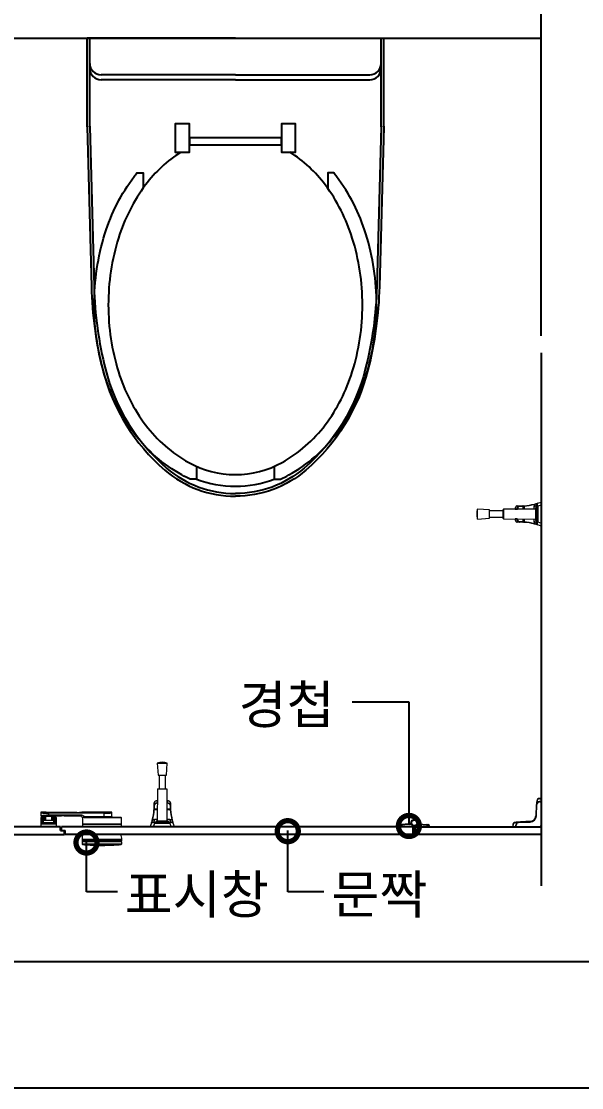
# Model space of a CAD drawing. Extents: x -255 to 8105, y -176 to 5714.
# Drawn here: x 3809 to 4254, y 2769 to 3614 of the extents above; entities that cross this region are included whole.
import ezdxf
from ezdxf.enums import TextEntityAlignment as Align

# ---------------------------------------------------------------- set-up
doc = ezdxf.new("R2010")
doc.units = 0
doc.header["$LTSCALE"] = 30
doc.layers.get('0').update_dxf_attribs({"linetype": 'CONTINUOUS'})
for name, color, linetype in [('0_toilet', 6, 'CONTINUOUS'), ('경첩', 4, 'CONTINUOUS'), ('문자', 3, 'CONTINUOUS'), ('부자재', 4, 'CONTINUOUS'), ('옷걸이', 4, 'CONTINUOUS'), ('잠금쇠(회전형)', 4, 'CONTINUOUS'), ('치수', 1, 'CONTINUOUS'), ('해치', 8, 'CONTINUOUS')]:
    doc.layers.add(name, color=color, linetype=linetype)
doc.styles.add('돋움', font='malgun.ttf')

# ---------------------------------------------------------------- blocks, each defined once
blk = doc.blocks.new('_DOTSMALL')
at = {"color": 0, "linetype": 'ByBlock', "const_width": 0.5}
blk.add_lwpolyline([(-0.0625, 0, 1), (0.0625, 0, 1)], format="xyb", close=True, dxfattribs=at)
blk = doc.blocks.new('A$C63EC304E')
at = {"layer": '치수', "color": 1, "xscale": 2.5, "yscale": 2.5, "zscale": 2.5, "rotation": 234.3098741996962}
blk.add_blockref('_DOTSMALL', (0.312, 0.312), dxfattribs=at)
blk = doc.blocks.new('A$C2BC9653E')
at = {"layer": '치수', "xscale": 0.3333333333333333, "yscale": 0.3333333333333333, "zscale": 0.3333333333333333}
blk.add_blockref('A$C63EC304E', (0, 0), dxfattribs=at)
blk = doc.blocks.new('A$C7FC71301')
at = {"layer": '치수', "rotation": 180}
blk.add_blockref('A$C2BC9653E', (0.208, 0.208), dxfattribs=at)
blk = doc.blocks.new('A$C4A20372B')
at = {"layer": '치수'}
blk.add_blockref('A$C7FC71301', (0, 0), dxfattribs=at)
blk = doc.blocks.new('A$C566469F5')
at = {"layer": '치수'}
blk.add_blockref('A$C4A20372B', (0, 0), dxfattribs=at)
blk = doc.blocks.new('A$C7E317CD4')
at = {"layer": '해치', "xscale": 2, "yscale": 2, "zscale": 2}
blk.add_blockref('A$C566469F5', (0, 0), dxfattribs=at)
blk = doc.blocks.new('A$C601D7F27')
at = {"layer": '치수'}
blk.add_blockref('A$C7E317CD4', (0, 0), dxfattribs=at)
blk = doc.blocks.new('UNI-01', base_point=(7634, 7239))
for p, q in [((11855.37, 10603.95), (11855.37, 11007.56)), ((10355.37, 10839.82), (11855.37, 10839.82)), ((11855.37, 10590.62), (11855.37, 10168.08))]:
    blk.add_line(p, q)
at = {"color": 8}
for p, q in [((10119.29, 10108.01), (12081.88, 10108.01)), ((7682.57, 10008.01), (13467.12, 10008.01))]:
    blk.add_line(p, q, dxfattribs=at)
at = {"layer": '0_toilet'}
for p, q in [((11474.34, 10214.82), (11245.37, 10214.82)), ((11474.34, 10211.82), (11474.34, 10214.82)), ((11474.34, 10211.82), (11478.09, 10211.82)), ((11753.97, 10214.82), (11475.09, 10214.82)), ((11475.09, 10211.82), (11475.09, 10214.82)), ((11477.34, 10208.82), (11477.34, 10211.82)), ((11478.09, 10208.82), (11478.09, 10211.82)), ((11753.97, 10208.82), (11753.97, 10214.82)), ((11755.47, 10214.82), (11855.37, 10214.82)), ((11755.47, 10208.82), (11755.47, 10214.82)), ((11245.37, 10208.82), (11477.34, 10208.82)), ((11753.97, 10208.82), (11478.09, 10208.82)), ((11855.37, 10208.82), (11755.47, 10208.82))]:
    blk.add_line(p, q, dxfattribs=at)
at = {"layer": '경첩', "color": 4, "linetype": 'Continuous', "lineweight": 15}
for p, q in [((11854.23, 10237.07), (11854.23, 10237.32)), ((11855.37, 10237.32), (11854.23, 10237.32)), ((11854.23, 10237.07), (11855.37, 10237.07)), ((11855.37, 10237.07), (11855.37, 10237.32)), ((11855.37, 10234.92), (11855.37, 10237.07)), ((11851.36, 10229.26), (11851.22, 10226.39)), ((11851.76, 10232.58), (11851.34, 10223.6)), ((11851.36, 10229.26), (11851.6, 10229.02)), ((11851.41, 10230.27), (11851.37, 10229.6)), ((11851.37, 10229.6), (11851.61, 10229.36)), ((11851.41, 10230.27), (11851.64, 10230.03)), ((11851.43, 10230.72), (11851.42, 10230.66)), ((11851.42, 10230.66), (11851.42, 10230.62)), ((11851.42, 10230.62), (11851.42, 10230.61)), ((11851.42, 10230.61), (11851.66, 10230.37)), ((11851.44, 10230.91), (11851.43, 10230.81)), ((11851.43, 10230.81), (11851.43, 10230.72)), ((11851.45, 10231.15), (11851.44, 10231.03)), ((11851.44, 10231.03), (11851.44, 10230.91)), ((11851.58, 10233.99), (11851.45, 10231.28)), ((11851.45, 10231.28), (11851.69, 10231.05)), ((11851.45, 10231.28), (11851.45, 10231.15)), ((11851.59, 10234.13), (11851.58, 10233.99)), ((11851.58, 10233.99), (11851.82, 10233.75)), ((11851.6, 10234.39), (11851.59, 10234.27)), ((11851.59, 10234.27), (11851.59, 10234.13)), ((11851.59, 10223.59), (11852.01, 10232.57)), ((11851.6, 10234.5), (11851.62, 10234.52)), ((11851.6, 10234.5), (11851.6, 10234.39)), ((11851.62, 10234.52), (11851.64, 10234.53)), ((11851.64, 10234.53), (11851.66, 10234.55)), ((11851.66, 10234.55), (11851.67, 10234.56)), ((11851.67, 10234.56), (11851.68, 10234.57)), ((11851.68, 10234.57), (11851.68, 10234.58)), ((11851.68, 10234.58), (11851.69, 10234.58)), ((11851.69, 10234.58), (11851.85, 10234.42)), ((11851.69, 10234.58), (11851.69, 10234.58)), ((11851.88, 10235.08), (11851.76, 10232.58)), ((11851.76, 10232.58), (11851.77, 10232.58)), ((11851.77, 10232.58), (11851.78, 10232.58)), ((11851.78, 10232.58), (11851.81, 10232.58)), ((11851.81, 10232.58), (11851.84, 10232.57)), ((11851.84, 10232.57), (11851.87, 10232.57)), ((11851.87, 10232.57), (11851.92, 10232.57)), ((11851.89, 10235.08), (11851.88, 10235.08)), ((11851.9, 10235.08), (11851.89, 10235.08)), ((11851.92, 10235.08), (11851.9, 10235.08)), ((11851.95, 10235.07), (11851.92, 10235.08)), ((11851.92, 10232.57), (11851.96, 10232.57)), ((11851.99, 10235.07), (11851.95, 10235.07)), ((11851.96, 10232.57), (11852.01, 10232.57)), ((11852.04, 10235.07), (11851.99, 10235.07)), ((11852.08, 10235.07), (11852.04, 10235.07)), ((11852.06, 10233.62), (11852.13, 10235.07)), ((11852.13, 10235.07), (11852.08, 10235.07)), ((11854.11, 10234.82), (11854.11, 10234.57)), ((11855.37, 10234.82), (11854.11, 10234.82)), ((11854.11, 10234.57), (11855.37, 10234.57)), ((11854.12, 10234.82), (11854.12, 10234.92)), ((11854.12, 10234.92), (11855.37, 10234.92)), ((11855.37, 10234.57), (11855.37, 10234.82)), ((11855.37, 10234.57), (11855.37, 10216.32)), ((11848.11, 10219.43), (11848.3, 10219.24)), ((11848.35, 10219.53), (11848.54, 10219.35)), ((11848.81, 10219.78), (11849, 10219.6)), ((11849.03, 10219.92), (11849.21, 10219.74)), ((11850.12, 10220.95), (11850.3, 10220.77)), ((11850.27, 10221.16), (11850.45, 10220.98)), ((11850.53, 10221.6), (11850.72, 10221.41)), ((11850.65, 10221.83), (11850.84, 10221.64)), ((11850.82, 10222.23), (11851.01, 10222.04)), ((11850.97, 10222.76), (11851.18, 10222.55)), ((11850.97, 10222.76), (11850.97, 10222.76)), ((11850.97, 10222.76), (11850.97, 10222.76)), ((11851.17, 10222.55), (11850.97, 10222.75)), ((11851.05, 10223.19), (11851.04, 10223.13)), ((11851.04, 10223.13), (11851.26, 10222.91)), ((11851.07, 10223.35), (11851.05, 10223.19)), ((11851.07, 10223.35), (11851.3, 10223.13)), ((11851.12, 10224.26), (11851.09, 10223.62)), ((11851.13, 10224.36), (11851.12, 10224.26)), ((11851.12, 10224.26), (11851.36, 10224.02)), ((11851.14, 10224.7), (11851.13, 10224.36)), ((11851.13, 10224.36), (11851.37, 10224.12)), ((11851.15, 10224.8), (11851.14, 10224.7)), ((11851.14, 10224.7), (11851.38, 10224.46)), ((11851.19, 10225.72), (11851.15, 10224.8)), ((11851.15, 10224.8), (11851.39, 10224.56)), ((11851.2, 10225.88), (11851.19, 10225.8)), ((11851.19, 10225.8), (11851.19, 10225.72)), ((11851.19, 10225.72), (11851.43, 10225.48)), ((11851.22, 10226.38), (11851.2, 10225.96)), ((11851.2, 10225.96), (11851.44, 10225.72)), ((11851.2, 10225.96), (11851.2, 10225.88)), ((11851.22, 10226.39), (11851.46, 10226.15)), ((11851.22, 10226.39), (11851.22, 10226.39)), ((11851.22, 10226.39), (11851.22, 10226.38)), ((11851.22, 10226.38), (11851.46, 10226.14)), ((11851.34, 10223.6), (11851.35, 10223.6)), ((11851.35, 10223.6), (11851.36, 10223.6)), ((11851.36, 10223.6), (11851.38, 10223.6)), ((11851.38, 10223.6), (11851.41, 10223.6)), ((11851.41, 10223.6), (11851.45, 10223.6)), ((11851.45, 10223.6), (11851.5, 10223.6)), ((11851.5, 10223.6), (11851.54, 10223.59)), ((11851.54, 10223.59), (11851.59, 10223.59)), ((11833.12, 10215.96), (11832.87, 10215.96)), ((11832.87, 10215.96), (11832.87, 10214.82)), ((11832.87, 10214.82), (11833.12, 10214.82)), ((11833.12, 10214.82), (11833.12, 10215.96)), ((11833.12, 10214.82), (11835.27, 10214.82)), ((11837.61, 10218.42), (11835.11, 10218.3)), ((11835.11, 10218.29), (11835.11, 10218.3)), ((11835.11, 10218.3), (11835.11, 10218.3)), ((11835.11, 10218.26), (11835.11, 10218.29)), ((11835.11, 10218.23), (11835.11, 10218.26)), ((11835.11, 10218.19), (11835.11, 10218.23)), ((11835.12, 10218.15), (11835.11, 10218.19)), ((11835.12, 10218.1), (11835.12, 10218.15)), ((11835.12, 10218.05), (11836.57, 10218.12)), ((11835.12, 10218.05), (11835.12, 10218.1)), ((11835.27, 10214.82), (11835.27, 10216.07)), ((11835.27, 10216.07), (11835.37, 10216.07)), ((11835.37, 10216.07), (11835.62, 10216.07)), ((11835.37, 10216.07), (11835.37, 10214.82)), ((11835.37, 10214.82), (11835.62, 10214.82)), ((11835.6, 10218.5), (11835.69, 10218.58)), ((11835.6, 10218.5), (11835.76, 10218.34)), ((11835.62, 10214.82), (11835.62, 10216.07)), ((11853.87, 10214.82), (11835.62, 10214.82)), ((11838.9, 10218.73), (11835.69, 10218.58)), ((11846.58, 10218.85), (11837.61, 10218.42)), ((11837.61, 10218.42), (11837.61, 10218.42)), ((11837.61, 10218.42), (11837.61, 10218.4)), ((11837.61, 10218.4), (11837.61, 10218.38)), ((11837.61, 10218.38), (11837.61, 10218.35)), ((11837.61, 10218.35), (11837.61, 10218.31)), ((11837.61, 10218.31), (11837.62, 10218.27)), ((11837.62, 10218.17), (11846.59, 10218.6)), ((11837.62, 10218.27), (11837.62, 10218.22)), ((11837.62, 10218.22), (11837.62, 10218.17)), ((11839.03, 10218.74), (11838.9, 10218.73)), ((11838.9, 10218.73), (11839.14, 10218.49)), ((11839.16, 10218.75), (11839.03, 10218.74)), ((11839.28, 10218.75), (11839.16, 10218.75)), ((11839.38, 10218.76), (11839.28, 10218.75)), ((11839.46, 10218.76), (11839.38, 10218.76)), ((11839.53, 10218.76), (11839.46, 10218.76)), ((11839.56, 10218.76), (11839.53, 10218.76)), ((11839.58, 10218.77), (11839.56, 10218.76)), ((11839.58, 10218.77), (11839.82, 10218.53)), ((11839.91, 10218.78), (11840.15, 10218.54)), ((11839.92, 10218.78), (11839.91, 10218.78)), ((11839.96, 10218.78), (11839.92, 10218.78)), ((11840.01, 10218.79), (11839.96, 10218.78)), ((11840.07, 10218.79), (11840.01, 10218.79)), ((11840.16, 10218.79), (11840.07, 10218.79)), ((11840.25, 10218.8), (11840.16, 10218.79)), ((11840.36, 10218.8), (11840.25, 10218.8)), ((11840.47, 10218.81), (11840.36, 10218.8)), ((11840.59, 10218.81), (11840.47, 10218.81)), ((11843.29, 10218.94), (11840.59, 10218.81)), ((11840.59, 10218.81), (11840.83, 10218.57)), ((11843.42, 10218.95), (11843.29, 10218.94)), ((11843.29, 10218.94), (11843.53, 10218.7)), ((11843.55, 10218.95), (11843.42, 10218.95)), ((11843.67, 10218.96), (11843.55, 10218.95)), ((11843.77, 10218.96), (11843.67, 10218.96)), ((11843.85, 10218.97), (11843.77, 10218.96)), ((11843.91, 10218.97), (11843.85, 10218.97)), ((11843.95, 10218.97), (11843.91, 10218.97)), ((11843.97, 10218.97), (11843.95, 10218.97)), ((11843.97, 10218.97), (11844.21, 10218.73)), ((11844.3, 10218.99), (11844.54, 10218.75)), ((11844.32, 10218.99), (11844.3, 10218.99)), ((11844.36, 10218.99), (11844.32, 10218.99)), ((11844.42, 10218.99), (11844.36, 10218.99)), ((11844.5, 10219), (11844.42, 10218.99)), ((11844.6, 10219), (11844.5, 10219)), ((11844.72, 10219.01), (11844.6, 10219)), ((11844.85, 10219.01), (11844.72, 10219.01)), ((11844.98, 10219.02), (11844.85, 10219.01)), ((11846.33, 10219.08), (11844.98, 10219.02)), ((11844.98, 10219.02), (11845.22, 10218.78)), ((11846.57, 10219.09), (11846.33, 10219.08)), ((11846.33, 10219.08), (11846.57, 10218.84)), ((11846.58, 10218.85), (11846.58, 10218.84)), ((11846.58, 10218.84), (11846.58, 10218.83)), ((11846.58, 10218.83), (11846.58, 10218.8)), ((11846.58, 10218.8), (11846.59, 10218.77)), ((11846.59, 10218.77), (11846.59, 10218.73)), ((11846.59, 10218.73), (11846.59, 10218.69)), ((11846.59, 10218.69), (11846.59, 10218.64)), ((11846.59, 10218.64), (11846.59, 10218.6)), ((11847.58, 10219.25), (11847.78, 10219.05))]:
    blk.add_line(p, q, dxfattribs=at)
for centre, radius, start, end in [((11854.23, 10234.97), 2.35, 90, 177.30166), ((11854.23, 10234.97), 2.1, 90, 177.30166), ((11854.11, 10232.47), 2.35, 90, 177.30166), ((11854.11, 10232.47), 2.1, 90, 177.30166), ((11846.35, 10223.84), 5, 272.69834, 357.30166), ((11846.35, 10223.84), 5.25, 272.69834, 357.30166), ((11846.35, 10223.84), 4.75, 284.99982, 291.75061), ((11846.35, 10223.84), 4.75, 294.99481, 301.29977), ((11846.35, 10223.84), 4.75, 301.29911, 304.38581), ((11846.35, 10223.84), 4.75, 304.38489, 322.56084), ((11846.35, 10223.84), 4.75, 322.56123, 325.61449), ((11846.35, 10223.84), 4.75, 325.61511, 331.82645), ((11846.35, 10223.84), 4.75, 335.00519, 340.23398), ((11846.35, 10223.84), 4.75, 340.23398, 346.75686), ((11846.35, 10223.84), 4.75, 346.83767, 351.3944), ((11846.35, 10223.84), 4.75, 354.09118, 357.30166), ((11835.22, 10215.96), 2.35, 92.69834, 180), ((11835.22, 10215.96), 2.1, 92.69834, 180), ((11837.72, 10216.07), 2.35, 92.69834, 180), ((11837.72, 10216.07), 2.1, 92.69834, 180), ((11846.35, 10223.84), 4.75, 272.69834, 285), ((11853.87, 10216.32), 1.5, 270, 0)]:
    blk.add_arc(centre, radius, start, end, dxfattribs=at)
at = {"layer": '부자재'}
for p, q in [((11612.94, 10839.82), (11495.36, 10839.82)), ((11495.36, 10769.76), (11495.36, 10839.82)), ((11497.46, 10769.76), (11497.46, 10839.82)), ((11612.94, 10839.82), (11730.52, 10839.82)), ((11728.42, 10769.76), (11728.42, 10839.82)), ((11730.52, 10769.76), (11730.52, 10839.82)), ((11612.94, 10810.84), (11506.46, 10810.84)), ((11612.94, 10806.89), (11506.46, 10806.89)), ((11612.94, 10810.84), (11719.42, 10810.84)), ((11612.94, 10806.89), (11719.42, 10806.89)), ((11743.28, 10215.74), (11743.28, 10214.82)), ((11753.93, 10214.82), (11743.28, 10214.82)), ((11751.02, 10216.9), (11743.82, 10216.4)), ((11744.53, 10215.91), (11744.53, 10214.82)), ((11754.74, 10215.37), (11754.74, 10214.57)), ((11754.99, 10214.57), (11754.74, 10214.57)), ((11754.99, 10215.37), (11754.99, 10214.57)), ((11755.46, 10214.86), (11755.46, 10214.82)), ((11755.46, 10214.82), (11766.45, 10214.82)), ((11757.73, 10216.98), (11765.89, 10216.4)), ((11765.2, 10215.91), (11765.2, 10214.82)), ((11766.45, 10215.74), (11766.45, 10214.82))]:
    blk.add_line(p, q, dxfattribs=at)
for points in [[(11495.36, 10770.1, 0.012538), (11495.36, 10769.71), (11498.75, 10642.96, 0.055395), (11507.88, 10576.91, 0.154276), (11556.99, 10497.57, 0.179504), (11612.94, 10476.82, 0.179504)], [(11497.46, 10770.05, 0.012538), (11497.46, 10769.77), (11500.85, 10643.01, 0.055395), (11509.92, 10577.43, 0.154276), (11558.36, 10499.17, 0.179504), (11612.94, 10478.92, 0.179504)], [(11730.52, 10770.1, -0.012538), (11730.52, 10769.71), (11727.14, 10642.96, -0.055395), (11718.01, 10576.91, -0.154276), (11668.9, 10497.57, -0.179504), (11612.94, 10476.82, -0.179504)], [(11728.43, 10770.05, -0.012538), (11728.42, 10769.77), (11725.04, 10643.01, -0.055395), (11715.97, 10577.43, -0.154276), (11667.53, 10499.17, -0.179504), (11612.94, 10478.92, -0.179504)], [(11569.75, 10749.7, 0.089162), (11541.7, 10723.57, 0.085733), (11520.23, 10681.51, 0.075373), (11512.19, 10628.48, 0.075373), (11520.23, 10575.46, 0.085733), (11541.7, 10533.4, 0.106084), (11575.98, 10503.55, 0.126931), (11612.94, 10494.01, 0.126931), (11649.91, 10503.55, 0.106084), (11684.19, 10533.4, 0.085733), (11705.66, 10575.46, 0.075373), (11713.7, 10628.48, 0.075373), (11705.66, 10681.51, 0.085733), (11684.19, 10723.57, 0.089162), (11656.14, 10749.7)], [(11582.09, 10500.52), (11582.09, 10490.41), (11577.19, 10490.41, -0.021185), (11570.55, 10493.73, -0.106084), (11532.72, 10526.67, -0.085733), (11509.51, 10572.13, -0.075373), (11500.97, 10628.48, -0.075373), (11509.51, 10684.83, -0.085733), (11532.72, 10730.3, -0.007337), (11534.87, 10733.08), (11539.76, 10733.08), (11539.76, 10720.92)], [(11643.8, 10500.52), (11643.8, 10490.41), (11648.69, 10490.41, 0.021185), (11655.34, 10493.73, 0.106084), (11693.17, 10526.67, 0.085733), (11716.38, 10572.13, 0.075373), (11724.92, 10628.48, 0.075373), (11716.38, 10684.83, 0.085733), (11693.17, 10730.3, 0.007337), (11691.02, 10733.08), (11686.13, 10733.08), (11686.13, 10720.92)], [(11582.09, 10490.41, 0.090214), (11612.94, 10484.8, 0.090214), (11643.8, 10490.41, 0.106084)]]:
    blk.add_lwpolyline(points, format="xyb", dxfattribs=at)
blk.add_lwpolyline([(11576.48, 10760.92), (11576.48, 10772.14), (11565.26, 10772.14), (11565.26, 10749.7), (11576.48, 10749.7), (11576.48, 10760.92), (11576.48, 10755.31), (11649.41, 10755.31), (11649.41, 10760.92), (11649.41, 10749.7), (11660.63, 10749.7), (11660.63, 10772.14), (11649.41, 10772.14), (11649.41, 10760.92), (11576.48, 10760.92), (11576.48, 10772.14)], dxfattribs=at)
at = {"layer": '부자재', "color": 1}
blk.add_circle((11754.86, 10218.02), 2.34, dxfattribs=at)
at = {"layer": '부자재'}
for centre, radius, start, end in [((11506.46, 10819.84), 9, 180, 270), ((11719.42, 10819.84), 9, 270, 0), ((11506.46, 10815.89), 9, 180, 270), ((11719.42, 10815.89), 9, 270, 0), ((11754.86, 10218.02), 2.62, 270, 180), ((11743.98, 10215.72), 0.7, 101.7765, 181.67124), ((11745.38, 10215.67), 0.884, 113.40773, 164.5497), ((11750.96, 10218.19), 1.29, 272.92313, 352.47243), ((11755.22, 10213.79), 1.65, 102.52675, 141.54753), ((11754.51, 10213.79), 1.65, 43.10029, 77.47325), ((11754.96, 10217.68), 2.86, 280.08401, 345.97919), ((11758.77, 10218.19), 1.29, 187.52757, 267.07687), ((11764.35, 10215.67), 0.884, 15.4503, 67.30044), ((11765.75, 10215.72), 0.7, 358.32876, 78.2235)]:
    blk.add_arc(centre, radius, start, end, dxfattribs=at)
at = {"layer": '옷걸이', "lineweight": 15}
for p, q in [((11814.52, 10465.96), (11805.02, 10466.71)), ((11805.02, 10458.71), (11805.02, 10466.71)), ((11814.52, 10459.46), (11814.52, 10465.96)), ((11825.37, 10465.21), (11814.52, 10465.21)), ((11825.37, 10462.71), (11825.37, 10466.21)), ((11850.87, 10466.68), (11825.62, 10466.46)), ((11825.62, 10466.46), (11825.62, 10458.96)), ((11834.78, 10467.23), (11834.74, 10466.9)), ((11834.74, 10466.9), (11834.74, 10466.64)), ((11834.74, 10466.64), (11834.74, 10466.54)), ((11834.74, 10466.64), (11834.83, 10466.64)), ((11834.85, 10467.55), (11834.78, 10467.23)), ((11834.87, 10467.23), (11834.83, 10466.73)), ((11834.83, 10466.73), (11834.83, 10466.64)), ((11834.83, 10466.64), (11834.83, 10466.54)), ((11834.95, 10467.86), (11834.85, 10467.55)), ((11834.96, 10467.63), (11834.87, 10467.23)), ((11835.07, 10468.14), (11834.95, 10467.86)), ((11835.08, 10468), (11834.96, 10467.63)), ((11835.22, 10468.39), (11835.07, 10468.14)), ((11835.25, 10468.33), (11835.08, 10468)), ((11835.38, 10468.62), (11835.22, 10468.39)), ((11835.45, 10468.62), (11835.25, 10468.33)), ((11835.57, 10468.8), (11835.38, 10468.62)), ((11835.68, 10468.85), (11835.45, 10468.62)), ((11835.77, 10468.95), (11835.57, 10468.8)), ((11835.92, 10469.01), (11835.68, 10468.85)), ((11835.99, 10469.06), (11835.77, 10468.95)), ((11836.19, 10469.11), (11835.92, 10469.01)), ((11836.21, 10469.12), (11835.99, 10469.06)), ((11836.46, 10469.14), (11836.19, 10469.11)), ((11836.44, 10469.14), (11836.21, 10469.12)), ((11836.36, 10466.63), (11836.38, 10467.05)), ((11836.36, 10466.63), (11836.71, 10466.63)), ((11836.36, 10466.56), (11836.36, 10466.63)), ((11836.38, 10467.05), (11836.45, 10467.46)), ((11836.45, 10469.14), (11836.44, 10469.14)), ((11836.45, 10467.46), (11836.56, 10467.84)), ((11836.56, 10467.84), (11836.71, 10468.19)), ((11836.71, 10468.19), (11836.89, 10468.5)), ((11836.73, 10467.01), (11836.71, 10466.63)), ((11836.71, 10466.63), (11836.71, 10466.56)), ((11836.79, 10467.38), (11836.73, 10467.01)), ((11836.89, 10467.72), (11836.79, 10467.38)), ((11836.89, 10468.5), (11837.11, 10468.75)), ((11837.03, 10468.04), (11836.89, 10467.72)), ((11837.19, 10468.31), (11837.03, 10468.04)), ((11837.11, 10468.75), (11837.35, 10468.94)), ((11837.39, 10468.54), (11837.19, 10468.31)), ((11837.35, 10468.94), (11837.61, 10469.07)), ((11837.61, 10468.71), (11837.39, 10468.54)), ((11837.61, 10469.07), (11837.96, 10469.13)), ((11837.84, 10468.83), (11837.61, 10468.71)), ((11838.15, 10468.88), (11837.84, 10468.83)), ((11841.07, 10466.6), (11841.07, 10468.98)), ((11841.82, 10469.3), (11841.82, 10469.29)), ((11841.82, 10469.29), (11841.82, 10469.28)), ((11841.82, 10469.28), (11841.82, 10469.26)), ((11841.82, 10469.26), (11841.82, 10469.23)), ((11841.82, 10469.23), (11841.82, 10469.19)), ((11841.82, 10469.19), (11841.83, 10469.15)), ((11841.83, 10469.15), (11841.83, 10469.1)), ((11841.83, 10469.1), (11841.84, 10469.05)), ((11841.84, 10469.05), (11841.84, 10466.6)), ((11849.59, 10466.96), (11849.58, 10466.67)), ((11849.66, 10468.54), (11849.59, 10466.96)), ((11849.94, 10468.97), (11850.5, 10469.03)), ((11849.96, 10470.41), (11849.96, 10468.97)), ((11849.98, 10470.41), (11849.98, 10468.97)), ((11850.87, 10467.49), (11850.87, 10457.94)), ((11851.91, 10468.46), (11851.95, 10468.74)), ((11851.95, 10468.74), (11851.99, 10468.92)), ((11851.99, 10468.92), (11852.02, 10468.93)), ((11852.04, 10470.49), (11852, 10470.38)), ((11852.01, 10470.43), (11852, 10470.38)), ((11852.08, 10470.41), (11852, 10470.38)), ((11852.04, 10470.54), (11852.01, 10470.45)), ((11852.01, 10470.45), (11852.01, 10470.43)), ((11852.02, 10468.93), (11852.05, 10468.76)), ((11852.05, 10468.76), (11852.07, 10468.43)), ((11852.07, 10468.43), (11852.08, 10467.96)), ((11852.11, 10470.42), (11852.08, 10470.41)), ((11852.11, 10470.42), (11852.11, 10470.42)), ((11852.11, 10470.42), (11852.11, 10455.01)), ((11852.13, 10456.43), (11852.13, 10469)), ((11852.82, 10469), (11852.13, 10469)), ((11852.79, 10471.37), (11852.8, 10471.37)), ((11852.8, 10471.37), (11855.37, 10472.21)), ((11852.8, 10471.37), (11852.8, 10471.37)), ((11855.37, 10469.84), (11852.82, 10469)), ((11852.82, 10469), (11852.82, 10456.43)), ((11855.37, 10472.21), (11855.37, 10469.84)), ((11855.37, 10469.84), (11855.37, 10455.59)), ((11805.02, 10458.71), (11814.52, 10459.46)), ((11814.52, 10460.21), (11825.37, 10460.21)), ((11825.37, 10459.21), (11825.37, 10462.71)), ((11825.62, 10458.96), (11850.87, 10458.74)), ((11834.74, 10458.89), (11834.74, 10458.78)), ((11834.74, 10458.78), (11834.83, 10458.78)), ((11834.74, 10458.78), (11834.74, 10458.73)), ((11834.74, 10458.73), (11834.76, 10458.4)), ((11834.76, 10458.4), (11834.81, 10458.07)), ((11834.81, 10458.07), (11834.88, 10457.76)), ((11834.83, 10458.88), (11834.83, 10458.78)), ((11834.83, 10458.78), (11834.85, 10458.37)), ((11834.85, 10458.37), (11834.92, 10457.96)), ((11834.88, 10457.76), (11834.99, 10457.46)), ((11834.92, 10457.96), (11835.03, 10457.57)), ((11834.99, 10457.46), (11835.12, 10457.18)), ((11835.03, 10457.57), (11835.18, 10457.22)), ((11835.12, 10457.18), (11835.28, 10456.94)), ((11835.18, 10457.22), (11835.37, 10456.92)), ((11835.28, 10456.94), (11835.46, 10456.72)), ((11835.37, 10456.92), (11835.58, 10456.66)), ((11835.46, 10456.72), (11835.67, 10456.55)), ((11835.58, 10456.66), (11835.82, 10456.47)), ((11835.67, 10456.55), (11835.88, 10456.42)), ((11835.82, 10456.47), (11836.08, 10456.35)), ((11835.88, 10456.42), (11836.11, 10456.33)), ((11836.08, 10456.35), (11836.4, 10456.29)), ((11836.11, 10456.33), (11836.35, 10456.29)), ((11836.35, 10456.29), (11836.38, 10456.29)), ((11836.36, 10458.8), (11836.36, 10458.87)), ((11836.36, 10458.8), (11836.71, 10458.8)), ((11836.39, 10458.26), (11836.36, 10458.8)), ((11836.47, 10457.86), (11836.39, 10458.26)), ((11836.4, 10456.29), (11836.46, 10456.28)), ((11836.6, 10457.48), (11836.47, 10457.86)), ((11836.76, 10457.14), (11836.6, 10457.48)), ((11836.71, 10458.87), (11836.71, 10458.8)), ((11836.71, 10458.8), (11836.74, 10458.31)), ((11836.74, 10458.31), (11836.82, 10457.95)), ((11836.95, 10456.85), (11836.76, 10457.14)), ((11836.82, 10457.95), (11836.93, 10457.61)), ((11836.93, 10457.61), (11837.07, 10457.31)), ((11837.18, 10456.61), (11836.95, 10456.85)), ((11837.07, 10457.31), (11837.25, 10457.05)), ((11837.42, 10456.44), (11837.18, 10456.61)), ((11837.25, 10457.05), (11837.45, 10456.83)), ((11837.69, 10456.33), (11837.42, 10456.44)), ((11837.45, 10456.83), (11837.67, 10456.68)), ((11837.67, 10456.68), (11837.91, 10456.58)), ((11837.96, 10456.3), (11837.69, 10456.33)), ((11837.91, 10456.58), (11838.15, 10456.55)), ((11841.07, 10456.45), (11841.07, 10458.83)), ((11841.82, 10456.24), (11841.83, 10456.28)), ((11841.82, 10456.2), (11841.82, 10456.24)), ((11841.82, 10456.17), (11841.82, 10456.2)), ((11841.82, 10456.15), (11841.82, 10456.17)), ((11841.82, 10456.13), (11841.82, 10456.15)), ((11841.82, 10456.13), (11841.82, 10456.13)), ((11841.83, 10456.33), (11841.84, 10456.38)), ((11841.83, 10456.28), (11841.83, 10456.33)), ((11841.84, 10458.82), (11841.84, 10456.38)), ((11849.58, 10458.76), (11849.6, 10458.15)), ((11849.6, 10458.15), (11849.66, 10456.89)), ((11850.52, 10456.39), (11849.94, 10456.46)), ((11849.96, 10456.46), (11849.96, 10455.02)), ((11849.98, 10456.45), (11849.98, 10455.02)), ((11851.92, 10456.86), (11851.91, 10456.98)), ((11851.97, 10456.58), (11851.92, 10456.86)), ((11852, 10456.48), (11851.97, 10456.58)), ((11852.03, 10456.56), (11852, 10456.48)), ((11852.06, 10456.81), (11852.03, 10456.56)), ((11852.08, 10457.22), (11852.06, 10456.81)), ((11852.82, 10456.43), (11852.13, 10456.43)), ((11852.82, 10456.43), (11855.37, 10455.59)), ((11849.97, 10455.02), (11849.97, 10455.02)), ((11849.97, 10455.02), (11849.98, 10455.02)), ((11850.17, 10454.78), (11850.16, 10454.78)), ((11850.16, 10454.78), (11850.16, 10454.78)), ((11852, 10455.04), (11852.04, 10454.93)), ((11852, 10455.04), (11852.08, 10455.02)), ((11852.01, 10455), (11852, 10455.04)), ((11852.01, 10454.98), (11852.01, 10455)), ((11852.01, 10454.98), (11852.03, 10454.92)), ((11852.03, 10454.92), (11852.04, 10454.88)), ((11852.08, 10455.02), (11852.11, 10455.01)), ((11852.11, 10455.01), (11852.11, 10455.01)), ((11852.8, 10454.06), (11852.79, 10454.06)), ((11855.37, 10453.21), (11852.8, 10454.06)), ((11852.8, 10454.06), (11852.8, 10454.06)), ((11855.37, 10455.59), (11855.37, 10453.21)), ((11550.98, 10265.17), (11551.73, 10255.67)), ((11550.98, 10265.17), (11558.98, 10265.17)), ((11558.23, 10255.67), (11558.98, 10265.17)), ((11551.73, 10255.67), (11558.23, 10255.67)), ((11552.48, 10255.67), (11552.48, 10244.82)), ((11557.48, 10244.82), (11557.48, 10255.67)), ((11551.48, 10244.82), (11554.98, 10244.82)), ((11554.98, 10244.82), (11558.48, 10244.82)), ((11551.23, 10244.57), (11551.01, 10219.32)), ((11558.73, 10244.57), (11551.23, 10244.57)), ((11558.95, 10219.32), (11558.73, 10244.57)), ((11548.4, 10228.37), (11548.4, 10228.37)), ((11548.4, 10228.37), (11548.41, 10228.37)), ((11548.41, 10228.37), (11548.44, 10228.37)), ((11548.44, 10228.37), (11548.47, 10228.36)), ((11548.47, 10228.36), (11548.51, 10228.36)), ((11548.51, 10228.36), (11548.55, 10228.36)), ((11548.61, 10234.1), (11548.55, 10233.78)), ((11548.55, 10233.78), (11548.55, 10233.73)), ((11548.55, 10228.36), (11548.6, 10228.35)), ((11548.6, 10234.07), (11548.56, 10233.84)), ((11548.56, 10233.84), (11548.56, 10233.8)), ((11548.56, 10232.23), (11548.6, 10232.5)), ((11548.68, 10234.3), (11548.6, 10234.07)), ((11548.6, 10232.5), (11548.71, 10232.76)), ((11548.6, 10228.35), (11548.64, 10228.35)), ((11548.74, 10234.36), (11548.61, 10234.1)), ((11551.09, 10228.35), (11548.64, 10228.35)), ((11548.82, 10234.52), (11548.68, 10234.3)), ((11548.71, 10232.76), (11548.88, 10233.01)), ((11548.71, 10229.12), (11551.1, 10229.12)), ((11548.93, 10234.6), (11548.74, 10234.36)), ((11548.85, 10232.28), (11548.81, 10232.04)), ((11548.99, 10234.72), (11548.82, 10234.52)), ((11548.94, 10232.52), (11548.85, 10232.28)), ((11548.88, 10233.01), (11549.12, 10233.23)), ((11549.18, 10234.82), (11548.93, 10234.6)), ((11549.1, 10232.74), (11548.94, 10232.52)), ((11549.21, 10234.9), (11548.99, 10234.72)), ((11549.31, 10232.94), (11549.1, 10232.74)), ((11549.12, 10233.23), (11549.41, 10233.43)), ((11549.49, 10235.01), (11549.18, 10234.82)), ((11549.45, 10235.06), (11549.21, 10234.9)), ((11549.57, 10233.11), (11549.31, 10232.94)), ((11549.41, 10233.43), (11549.75, 10233.59)), ((11549.73, 10235.2), (11549.45, 10235.06)), ((11549.84, 10235.16), (11549.49, 10235.01)), ((11549.88, 10233.26), (11549.57, 10233.11)), ((11550.02, 10235.3), (11549.73, 10235.2)), ((11549.75, 10233.59), (11550.12, 10233.71)), ((11550.22, 10235.27), (11549.84, 10235.16)), ((11550.22, 10233.37), (11549.88, 10233.26)), ((11550.34, 10235.38), (11550.02, 10235.3)), ((11550.12, 10233.71), (11550.53, 10233.79)), ((11550.63, 10235.34), (11550.22, 10235.27)), ((11550.58, 10233.44), (11550.22, 10233.37)), ((11550.67, 10235.43), (11550.34, 10235.38)), ((11550.53, 10233.79), (11551.06, 10233.83)), ((11551.06, 10233.48), (11550.58, 10233.44)), ((11551.05, 10235.36), (11550.63, 10235.34)), ((11551, 10235.45), (11550.67, 10235.43)), ((11551.05, 10235.45), (11551, 10235.45)), ((11551.15, 10235.45), (11551.05, 10235.45)), ((11551.05, 10235.45), (11551.05, 10235.36)), ((11551.15, 10235.36), (11551.05, 10235.36)), ((11551.06, 10233.83), (11551.06, 10233.48)), ((11551.06, 10233.83), (11551.14, 10233.83)), ((11551.14, 10233.48), (11551.06, 10233.48)), ((11558.91, 10235.45), (11558.81, 10235.45)), ((11558.91, 10235.36), (11558.81, 10235.36)), ((11558.82, 10233.83), (11558.9, 10233.83)), ((11558.9, 10233.48), (11558.83, 10233.48)), ((11558.87, 10229.12), (11561.25, 10229.12)), ((11561.32, 10228.35), (11558.87, 10228.35)), ((11558.9, 10233.83), (11558.9, 10233.48)), ((11558.9, 10233.83), (11559.32, 10233.81)), ((11559.28, 10233.46), (11558.9, 10233.48)), ((11558.91, 10235.45), (11558.91, 10235.36)), ((11559.17, 10235.44), (11558.91, 10235.45)), ((11559, 10235.36), (11558.91, 10235.36)), ((11559.49, 10235.32), (11559, 10235.36)), ((11559.5, 10235.4), (11559.17, 10235.44)), ((11559.64, 10233.4), (11559.28, 10233.46)), ((11559.32, 10233.81), (11559.73, 10233.74)), ((11559.89, 10235.23), (11559.49, 10235.32)), ((11559.82, 10235.34), (11559.5, 10235.4)), ((11559.99, 10233.3), (11559.64, 10233.4)), ((11559.73, 10233.74), (11560.11, 10233.63)), ((11560.12, 10235.24), (11559.82, 10235.34)), ((11560.27, 10235.1), (11559.89, 10235.23)), ((11560.31, 10233.16), (11559.99, 10233.3)), ((11560.11, 10233.63), (11560.46, 10233.48)), ((11560.41, 10235.12), (11560.12, 10235.24)), ((11560.6, 10234.94), (11560.27, 10235.1)), ((11560.58, 10232.99), (11560.31, 10233.16)), ((11560.66, 10234.97), (11560.41, 10235.12)), ((11560.46, 10233.48), (11560.77, 10233.29)), ((11560.81, 10232.8), (11560.58, 10232.99)), ((11560.88, 10234.74), (11560.6, 10234.94)), ((11560.88, 10234.8), (11560.66, 10234.97)), ((11560.77, 10233.29), (11561.02, 10233.07)), ((11560.98, 10232.58), (11560.81, 10232.8)), ((11561.07, 10234.61), (11560.88, 10234.8)), ((11561.11, 10234.51), (11560.88, 10234.74)), ((11561.09, 10232.35), (11560.98, 10232.58)), ((11561.02, 10233.07), (11561.21, 10232.83)), ((11561.22, 10234.41), (11561.07, 10234.61)), ((11561.15, 10232.04), (11561.09, 10232.35)), ((11561.28, 10234.26), (11561.11, 10234.51)), ((11561.21, 10232.83), (11561.34, 10232.58)), ((11561.33, 10234.2), (11561.22, 10234.41)), ((11561.38, 10234), (11561.28, 10234.26)), ((11561.37, 10228.35), (11561.32, 10228.35)), ((11561.39, 10233.98), (11561.33, 10234.2)), ((11561.34, 10232.58), (11561.4, 10232.23)), ((11561.41, 10228.36), (11561.37, 10228.35)), ((11561.41, 10233.73), (11561.38, 10234)), ((11561.41, 10233.75), (11561.39, 10233.98)), ((11561.41, 10233.73), (11561.41, 10233.75)), ((11561.46, 10228.36), (11561.41, 10228.36)), ((11561.49, 10228.36), (11561.46, 10228.36)), ((11561.53, 10228.37), (11561.49, 10228.36)), ((11561.55, 10228.37), (11561.53, 10228.37)), ((11561.56, 10228.37), (11561.55, 10228.37)), ((11561.57, 10228.37), (11561.56, 10228.37)), ((11547.05, 10220.02), (11547.05, 10220.03)), ((11547.05, 10220.03), (11547.05, 10220.02)), ((11548.72, 10220.22), (11547.29, 10220.22)), ((11547.29, 10220.21), (11547.29, 10220.22)), ((11547.29, 10220.22), (11547.29, 10220.21)), ((11548.72, 10220.21), (11547.29, 10220.21)), ((11548.66, 10219.67), (11548.73, 10220.25)), ((11550.42, 10220.58), (11549.15, 10220.53)), ((11551.02, 10220.6), (11550.42, 10220.58)), ((11559.23, 10220.6), (11558.94, 10220.6)), ((11560.81, 10220.53), (11559.23, 10220.6)), ((11561.24, 10220.25), (11561.3, 10219.68)), ((11562.67, 10220.22), (11561.24, 10220.22)), ((11562.67, 10220.21), (11561.24, 10220.21)), ((11545.48, 10214.82), (11546.33, 10217.39)), ((11547.86, 10214.82), (11545.48, 10214.82)), ((11546.33, 10217.39), (11546.33, 10217.39)), ((11546.33, 10217.39), (11546.33, 10217.39)), ((11547.19, 10218.16), (11547.15, 10218.15)), ((11547.25, 10218.17), (11547.19, 10218.16)), ((11547.31, 10218.18), (11547.2, 10218.15)), ((11547.25, 10218.18), (11547.26, 10218.18)), ((11547.26, 10218.18), (11547.31, 10218.18)), ((11547.29, 10218.1), (11547.28, 10218.08)), ((11547.28, 10218.08), (11547.28, 10218.07)), ((11562.69, 10218.08), (11547.28, 10218.08)), ((11547.31, 10218.18), (11547.29, 10218.1)), ((11548.69, 10217.36), (11547.86, 10214.82)), ((11562.11, 10214.82), (11547.86, 10214.82)), ((11548.69, 10217.36), (11548.69, 10218.05)), ((11548.69, 10218.05), (11561.27, 10218.05)), ((11561.27, 10217.36), (11548.69, 10217.36)), ((11548.75, 10218.18), (11548.85, 10218.22)), ((11548.83, 10218.15), (11548.75, 10218.18)), ((11549.07, 10218.13), (11548.83, 10218.15)), ((11548.85, 10218.22), (11549.13, 10218.26)), ((11549.49, 10218.11), (11549.07, 10218.13)), ((11549.13, 10218.26), (11549.24, 10218.27)), ((11559.76, 10219.32), (11550.21, 10219.32)), ((11560.69, 10218.12), (11560.23, 10218.1)), ((11561.02, 10218.14), (11560.69, 10218.12)), ((11560.73, 10218.27), (11561, 10218.24)), ((11561, 10218.24), (11561.19, 10218.2)), ((11561.19, 10218.17), (11561.02, 10218.14)), ((11561.19, 10218.2), (11561.19, 10218.17)), ((11561.27, 10217.36), (11561.27, 10218.05)), ((11562.11, 10214.82), (11561.27, 10217.36)), ((11564.48, 10214.82), (11562.11, 10214.82)), ((11562.75, 10218.15), (11562.65, 10218.18)), ((11562.68, 10218.1), (11562.65, 10218.18)), ((11562.7, 10218.18), (11562.65, 10218.18)), ((11562.69, 10218.08), (11562.68, 10218.1)), ((11562.69, 10218.07), (11562.69, 10218.08)), ((11562.71, 10218.18), (11562.7, 10218.18)), ((11562.8, 10218.15), (11562.71, 10218.17)), ((11563.63, 10217.39), (11563.64, 10217.39)), ((11563.64, 10217.39), (11564.48, 10214.82)), ((11563.64, 10217.39), (11563.64, 10217.39))]:
    blk.add_line(p, q, dxfattribs=at)
for centre, radius, start, end in [((11815.31, 10462.71), 11.04, 158.76069, 201.23931), ((11825.62, 10466.21), 0.25, 90.5, 180), ((11835.99, 10521.9), 55.27, 268.79267, 270.38109), ((11837.6, 10521.9), 52.77, 268.76311, 270.39042), ((11837.6, 10521.9), 52.77, 270.39042, 273.54893), ((11837.92, 10468.91), 0.227, 353.60797, 81.79126), ((11837.79, 10521.9), 53.02, 270.39042, 273.54893), ((11837.6, 10521.89), 52.76, 273.54888, 274.58645), ((11840.84, 10469), 0.23, 354.81124, 84.54256), ((11838.44, 10502.96), 34.08, 274.43326, 275.72635), ((11837.6, 10521.9), 52.77, 274.5864, 283.76829), ((11837.6, 10521.9), 53.02, 274.5864, 283.49029), ((11850.05, 10468.61), 0.4, 122.00917, 187.80826), ((11849.92, 10468.58), 0.271, 148.63439, 187.60531), ((11849.83, 10470.96), 2.24, 266.39085, 345.18943), ((11849.94, 10468.72), 0.248, 90.27695, 180.4119), ((11850.21, 10470.4), 0.25, 103.76166, 179.45314), ((11837.81, 10520.09), 51.15, 283.75841, 286.46904), ((11850.23, 10470.41), 0.247, 104.08418, 180.74148), ((11837.87, 10520.88), 51.71, 283.74931, 286.75644), ((11850.24, 10470.82), 1.8, 276.78644, 348.2605), ((11850.54, 10468.89), 1.44, 283.11861, 345.96551), ((11853.18, 10470.27), 1.16, 109.29372, 169.39421), ((11450.99, 10462.84), 401.13, 359.19679, 0.73159), ((11853.11, 10470.42), 1, 108.19187, 180.00628), ((11825.62, 10459.21), 0.25, 180, 269.5), ((11835.99, 10403.53), 55.27, 89.61891, 91.20733), ((11837.6, 10403.53), 52.77, 89.60958, 91.23689), ((11837.92, 10456.52), 0.227, 278.20874, 6.39203), ((11837.6, 10403.53), 52.77, 86.45107, 89.60958), ((11837.79, 10403.53), 53.02, 86.45107, 89.60958), ((11840.84, 10456.42), 0.23, 275.45744, 5.18876), ((11837.6, 10403.53), 52.77, 85.41362, 86.45105), ((11838.44, 10422.47), 34.07, 84.27357, 85.56682), ((11837.6, 10403.53), 52.77, 76.23171, 85.4136), ((11837.6, 10403.53), 53.02, 76.50971, 85.4136), ((11850.02, 10456.81), 0.376, 169.93932, 240.54556), ((11849.96, 10456.86), 0.307, 174.77864, 208.98165), ((11849.83, 10454.47), 2.24, 14.82654, 93.59318), ((11849.94, 10456.71), 0.248, 179.5881, 269.72305), ((11850.24, 10454.6), 1.81, 12.06066, 82.51429), ((11850.54, 10456.55), 1.43, 14.10574, 76.92454), ((11850.21, 10455.02), 0.25, 180.27283, 256.23947), ((11850.23, 10455.02), 0.247, 179.25852, 255.91582), ((11837.77, 10405.17), 51.33, 73.52264, 76.23766), ((11837.94, 10404.78), 51.47, 73.23764, 76.25768), ((11853.18, 10455.16), 1.17, 191.39698, 250.6752), ((11853.11, 10455.01), 1, 179.99372, 251.80813), ((11554.98, 10254.87), 11.04, 68.76069, 111.23931), ((11551.48, 10244.57), 0.25, 90, 179.5), ((11558.48, 10244.57), 0.25, 0.5, 90), ((11495.8, 10232.59), 52.77, 346.23171, 355.4136), ((11495.8, 10232.59), 53.02, 346.50971, 355.4136), ((11495.8, 10232.59), 52.77, 355.41362, 356.45105), ((11495.8, 10232.59), 52.77, 356.45107, 359.60958), ((11548.69, 10229.35), 0.23, 185.45744, 275.18876), ((11495.8, 10232.59), 52.77, 359.60958, 1.23689), ((11548.79, 10232.26), 0.227, 188.20874, 276.39203), ((11514.74, 10231.75), 34.07, 354.27357, 355.56682), ((11495.8, 10232.4), 53.02, 356.45107, 359.60958), ((11495.8, 10234.2), 55.27, 359.61891, 1.20733), ((11614.17, 10234.2), 55.27, 178.79267, 180.38109), ((11561.17, 10232.26), 0.227, 263.60797, 351.79126), ((11614.17, 10232.4), 53.02, 180.39042, 183.54893), ((11561.27, 10229.35), 0.23, 264.81124, 354.54256), ((11595.23, 10231.75), 34.08, 184.43326, 185.72635), ((11614.17, 10232.59), 53.02, 184.5864, 193.49029), ((11614.17, 10232.59), 52.77, 178.76311, 180.39042), ((11614.17, 10232.59), 52.77, 180.39042, 183.54893), ((11614.16, 10232.59), 52.76, 183.54888, 184.58645), ((11614.17, 10232.59), 52.77, 184.5864, 193.76829), ((11497.05, 10232.25), 51.47, 343.23764, 346.25768), ((11497.44, 10232.42), 51.33, 343.52264, 346.23766), ((11547.29, 10219.97), 0.25, 90.27283, 166.23947), ((11547.29, 10219.96), 0.247, 89.25852, 165.91582), ((11546.87, 10219.95), 1.81, 282.06066, 352.51429), ((11546.74, 10220.35), 2.24, 284.82654, 3.59318), ((11548.98, 10220.24), 0.248, 89.5881, 179.72305), ((11549.08, 10220.16), 0.376, 79.93932, 150.54556), ((11549.13, 10220.22), 0.307, 84.77864, 118.98165), ((11560.85, 10220.26), 0.271, 58.63439, 97.60531), ((11560.87, 10220.14), 0.4, 32.00917, 97.80826), ((11563.22, 10220.35), 2.24, 176.39085, 255.18943), ((11560.99, 10220.24), 0.248, 0.27695, 90.4119), ((11563.09, 10219.94), 1.8, 186.78644, 258.2605), ((11562.67, 10219.97), 0.25, 13.76166, 89.45314), ((11562.68, 10219.96), 0.247, 14.08418, 90.74148), ((11612.36, 10232.37), 51.15, 193.75841, 196.46904), ((11613.15, 10232.31), 51.71, 193.74931, 196.75644), ((11547.43, 10217.01), 1.17, 101.39698, 160.6752), ((11547.28, 10217.07), 1, 89.99372, 161.80813), ((11548.81, 10219.64), 1.43, 284.10574, 346.92454), ((11555.11, 10619.2), 401.13, 269.19679, 270.73159), ((11561.16, 10219.65), 1.44, 193.11861, 255.96551), ((11562.69, 10217.07), 1, 18.19187, 90.00628), ((11562.54, 10217.01), 1.16, 19.29372, 79.39421)]:
    blk.add_arc(centre, radius, start, end, dxfattribs=at)
at = {"layer": '잠금쇠(회전형)', "linetype": 'Continuous', "lineweight": 15}
for p, q in [((11458.59, 10225.92), (11458.59, 10223.42)), ((11458.59, 10223.42), (11461.86, 10223.42)), ((11458.59, 10221.82), (11458.59, 10214.82)), ((11459, 10221.82), (11458.59, 10221.82)), ((11459, 10216.82), (11459, 10221.82)), ((11459, 10221.82), (11459.46, 10221.82)), ((11460.94, 10226.42), (11459.09, 10226.42)), ((11459.09, 10222.32), (11459.46, 10222.32)), ((11459.46, 10221.82), (11459.46, 10222.32)), ((11459.46, 10222.32), (11461.34, 10222.32)), ((11459.46, 10221.82), (11459.46, 10217.28)), ((11461.34, 10221.82), (11459.46, 10221.82)), ((11459.59, 10221.32), (11461.34, 10221.32)), ((11459.59, 10217.31), (11459.59, 10221.32)), ((11460.09, 10220.82), (11459.59, 10221.32)), ((11460.09, 10220.82), (11460.09, 10217.32)), ((11461.34, 10220.82), (11460.09, 10220.82)), ((11460.59, 10219.82), (11460.59, 10218.32)), ((11467.74, 10219.82), (11460.59, 10219.82)), ((11460.84, 10220.07), (11467.57, 10220.07)), ((11461.02, 10226.41), (11460.93, 10226.42)), ((11460.93, 10226.42), (11460.94, 10226.42)), ((11461.22, 10226.39), (11461.02, 10226.41)), ((11461.51, 10226.36), (11461.22, 10226.39)), ((11461.34, 10221.82), (11461.34, 10222.32)), ((11461.34, 10222.32), (11462.34, 10222.32)), ((11461.34, 10221.32), (11461.34, 10221.82)), ((11461.84, 10221.82), (11461.34, 10221.82)), ((11461.34, 10221.32), (11461.34, 10220.82)), ((11461.34, 10221.32), (11461.84, 10221.32)), ((11462.34, 10220.82), (11461.34, 10220.82)), ((11461.92, 10226.33), (11461.51, 10226.36)), ((11461.84, 10221.82), (11461.84, 10221.32)), ((11462.34, 10221.82), (11461.84, 10221.82)), ((11461.84, 10221.32), (11462.34, 10221.32)), ((11461.86, 10223.42), (11461.86, 10223.42)), ((11462.39, 10226.3), (11461.92, 10226.33)), ((11462.34, 10222.92), (11462.34, 10220.07)), ((11462.95, 10226.27), (11462.39, 10226.3)), ((11463.54, 10226.24), (11462.95, 10226.27)), ((11464.19, 10226.23), (11463.54, 10226.24)), ((11464.84, 10226.22), (11464.19, 10226.23)), ((11487.34, 10226.22), (11464.84, 10226.22)), ((11487.34, 10226.22), (11464.84, 10226.22)), ((11464.84, 10226.22), (11464.84, 10226.22)), ((11464.84, 10225.98), (11508.84, 10225.98)), ((11464.84, 10225.49), (11464.84, 10225.98)), ((11464.84, 10225.49), (11464.84, 10223.92)), ((11508.84, 10225.49), (11464.84, 10225.49)), ((11491.3, 10223.92), (11464.84, 10223.92)), ((11467.34, 10220.07), (11467.34, 10222.92)), ((11467.34, 10222.32), (11468.34, 10222.32)), ((11467.84, 10221.82), (11467.34, 10221.82)), ((11467.34, 10221.32), (11467.84, 10221.32)), ((11468.34, 10220.82), (11467.34, 10220.82)), ((11467.57, 10220.07), (11468.84, 10220.07)), ((11469.09, 10219.82), (11467.74, 10219.82)), ((11467.84, 10223.42), (11475.11, 10223.42)), ((11468.34, 10221.82), (11467.84, 10221.82)), ((11467.84, 10221.32), (11467.84, 10221.82)), ((11467.84, 10221.32), (11468.34, 10221.32)), ((11468.34, 10222.32), (11468.34, 10221.82)), ((11468.34, 10222.32), (11470.23, 10222.32)), ((11470.23, 10221.82), (11468.34, 10221.82)), ((11468.34, 10221.82), (11468.34, 10221.32)), ((11468.34, 10221.32), (11470.09, 10221.32)), ((11468.34, 10221.32), (11468.34, 10220.82)), ((11469.59, 10220.82), (11468.34, 10220.82)), ((11469.09, 10218.32), (11469.09, 10219.82)), ((11470.09, 10221.32), (11469.59, 10220.82)), ((11469.59, 10217.32), (11469.59, 10220.82)), ((11470.09, 10221.32), (11470.09, 10217.31)), ((11470.23, 10222.32), (11470.23, 10221.82)), ((11470.23, 10222.32), (11470.59, 10222.32)), ((11470.23, 10217.28), (11470.23, 10221.82)), ((11470.23, 10221.82), (11470.69, 10221.82)), ((11470.69, 10221.82), (11470.69, 10216.82)), ((11471.09, 10221.82), (11470.69, 10221.82)), ((11471.09, 10214.82), (11471.09, 10221.82)), ((11477.09, 10223.42), (11490.03, 10223.42)), ((11487.34, 10226.22), (11487.34, 10226.22)), ((11490.03, 10223.42), (11490.03, 10223.42)), ((11514.59, 10226.42), (11491.25, 10226.42)), ((11491.59, 10221.84), (11491.59, 10216.92)), ((11492.92, 10222.42), (11492.9, 10222.61)), ((11522.59, 10221.92), (11493.04, 10221.92)), ((11493.7, 10222.42), (11493.7, 10222.92)), ((11493.7, 10222.92), (11508.84, 10222.92)), ((11493.7, 10222.42), (11522.09, 10222.42)), ((11508.84, 10225.98), (11508.84, 10225.49)), ((11508.84, 10222.92), (11508.84, 10225.49)), ((11508.84, 10222.42), (11508.84, 10222.92)), ((11508.84, 10222.92), (11515.09, 10222.92)), ((11515.09, 10222.92), (11515.09, 10225.92)), ((11522.59, 10216.92), (11522.59, 10221.92)), ((11458.59, 10214.82), (11471.09, 10214.82)), ((11470.69, 10216.82), (11459, 10216.82)), ((11459.46, 10217.28), (11459.59, 10217.31)), ((11459.59, 10217.31), (11459.68, 10217.32)), ((11459.68, 10217.32), (11470.01, 10217.32)), ((11460.59, 10218.32), (11467.74, 10218.32)), ((11467.57, 10218.07), (11460.84, 10218.07)), ((11468.84, 10218.07), (11467.57, 10218.07)), ((11467.74, 10218.32), (11469.09, 10218.32)), ((11470.01, 10217.32), (11470.09, 10217.31)), ((11470.09, 10217.31), (11470.23, 10217.28)), ((11522.59, 10216.92), (11491.59, 10216.92)), ((11491.59, 10216.82), (11491.59, 10215.07)), ((11491.59, 10216.82), (11522.59, 10216.82)), ((11491.59, 10215.07), (11522.59, 10215.07)), ((11522.34, 10214.82), (11491.84, 10214.82)), ((11499.34, 10216.92), (11499.34, 10216.82)), ((11514.84, 10216.82), (11514.84, 10216.92)), ((11519.49, 10216.82), (11519.49, 10216.92)), ((11521.58, 10216.82), (11521.58, 10216.92)), ((11521.59, 10216.82), (11521.59, 10216.92)), ((11522.59, 10215.07), (11522.59, 10216.82)), ((11491.34, 10204.82), (11491.34, 10203.82)), ((11522.84, 10204.82), (11491.34, 10204.82)), ((11522.84, 10203.82), (11491.34, 10203.82)), ((11491.34, 10202.82), (11491.34, 10201.27)), ((11522.84, 10202.82), (11491.34, 10202.82)), ((11522.34, 10203.32), (11491.84, 10203.32)), ((11522.34, 10203.32), (11491.84, 10203.32)), ((11522.13, 10208.72), (11492.06, 10208.72)), ((11492.2, 10208.82), (11507.09, 10208.82)), ((11507.09, 10208.82), (11521.99, 10208.82)), ((11522.84, 10203.82), (11522.84, 10204.82)), ((11522.84, 10201.27), (11522.84, 10202.82)), ((11491.34, 10201.27), (11507.09, 10201.27)), ((11507.09, 10200.77), (11491.8, 10200.77)), ((11494.96, 10200.5), (11507.09, 10200.5)), ((11494.97, 10200.5), (11519.22, 10200.5)), ((11518.93, 10200.48), (11495.26, 10200.48)), ((11501.16, 10200.3), (11501.18, 10200.31)), ((11501.23, 10200.28), (11501.16, 10200.3)), ((11501.18, 10200.31), (11501.3, 10200.32)), ((11501.41, 10200.27), (11501.23, 10200.28)), ((11501.3, 10200.32), (11501.43, 10200.32)), ((11501.43, 10200.32), (11501.51, 10200.32)), ((11501.51, 10200.32), (11512.68, 10200.32)), ((11504.39, 10200.23), (11504.39, 10200.32)), ((11504.92, 10200.06), (11509.27, 10200.06)), ((11504.92, 10200.06), (11509.27, 10200.06)), ((11505.28, 10200.32), (11505.28, 10200.21)), ((11505.28, 10200.21), (11508.91, 10200.21)), ((11505.28, 10200.19), (11505.28, 10200.21)), ((11505.29, 10200.17), (11505.28, 10200.19)), ((11505.29, 10200.14), (11505.29, 10200.17)), ((11505.3, 10200.12), (11505.29, 10200.14)), ((11505.31, 10200.11), (11505.3, 10200.12)), ((11505.32, 10200.1), (11505.31, 10200.11)), ((11505.33, 10200.09), (11505.32, 10200.1)), ((11505.34, 10200.09), (11505.33, 10200.09)), ((11508.85, 10200.09), (11505.34, 10200.09)), ((11507.09, 10201.27), (11522.84, 10201.27)), ((11522.39, 10200.77), (11507.09, 10200.77)), ((11507.09, 10200.5), (11519.23, 10200.5)), ((11508.85, 10200.09), (11508.86, 10200.09)), ((11508.86, 10200.09), (11508.87, 10200.1)), ((11508.87, 10200.1), (11508.88, 10200.11)), ((11508.88, 10200.11), (11508.89, 10200.12)), ((11508.89, 10200.12), (11508.9, 10200.14)), ((11508.9, 10200.19), (11508.91, 10200.21)), ((11508.9, 10200.17), (11508.9, 10200.19)), ((11508.9, 10200.14), (11508.9, 10200.17)), ((11508.91, 10200.21), (11508.91, 10200.32)), ((11509.8, 10200.32), (11509.8, 10200.23)), ((11512.68, 10200.32), (11512.84, 10200.32)), ((11512.95, 10200.28), (11512.78, 10200.27)), ((11512.84, 10200.32), (11512.9, 10200.32)), ((11512.9, 10200.32), (11513.01, 10200.31)), ((11513.03, 10200.3), (11512.95, 10200.28)), ((11513.01, 10200.31), (11513.03, 10200.3))]:
    blk.add_line(p, q, dxfattribs=at)
for centre, radius, start, end in [((11459.09, 10225.92), 0.5, 90, 180), ((11464.88, 10271.88), 46.39, 262.20818, 269.95155), ((11464.89, 10183.99), 39.93, 90.07036, 99.07748), ((11459.09, 10221.82), 0.5, 90, 180), ((11459.48, 10221.83), 0.485, 91.96218, 181.83618), ((11464.88, 10264.84), 38.85, 261.42989, 269.94115), ((11460.84, 10219.82), 0.25, 90, 180), ((11461.34, 10221.82), 0.5, 0, 90), ((11461.34, 10221.32), 0.5, 270, 0), ((11464.84, 10183.17), 40.36, 85.73711, 94.23801), ((11461.84, 10222.92), 0.5, 0.43639, 88.04749), ((11464.84, 10195.33), 27.7, 84.8219, 95.14791), ((11467.84, 10222.92), 0.5, 89.96877, 179.9724), ((11468.34, 10221.82), 0.5, 90, 180), ((11468.34, 10221.32), 0.5, 180, 270), ((11468.84, 10219.82), 0.25, 0, 90), ((11470.21, 10221.83), 0.485, 358.16382, 88.03782), ((11470.59, 10221.82), 0.5, 0, 90), ((11476.09, 10184.11), 39.32, 88.54257, 91.43969), ((11487.33, 10265.84), 39.62, 270.01404, 275.67028), ((11482.59, 10244.44), 22.3, 289.48526, 292.98802), ((11490.03, 10221.85), 1.56, 359.59497, 89.95031), ((11491.38, 10222.38), 1.54, 8.60077, 92.9035), ((11513.53, 10174.19), 52.46, 113.13853, 114.70837), ((11493.69, 10221.74), 1.18, 89.48836, 132.25903), ((11494.61, 10222.56), 1.69, 184.58266, 202.32751), ((11493.62, 10221.83), 0.588, 82.63369, 171.85158), ((11508.81, 10264.77), 38.79, 270.0516, 278.57737), ((11508.81, 10271.81), 46.32, 270.0429, 277.79737), ((11514.59, 10225.92), 0.5, 0, 90), ((11515.59, 10222.92), 0.5, 180, 270), ((11522.09, 10221.92), 0.5, 0, 90), ((11459.75, 10216.51), 0.816, 110.82653, 158.26403), ((11460.84, 10218.32), 0.25, 180, 270), ((11468.84, 10218.32), 0.25, 270, 0), ((11469.94, 10216.51), 0.816, 21.73597, 69.17347), ((11491.84, 10215.07), 0.25, 180, 270), ((11522.34, 10215.07), 0.25, 270, 0), ((11502.39, 10204.82), 11.04, 159.29961, 180), ((11491.34, 10203.32), 0.5, 0, 90), ((11491.34, 10203.32), 0.5, 270, 0), ((11492.2, 10208.67), 0.15, 90, 159.29961), ((11521.99, 10208.67), 0.15, 20.70039, 90), ((11511.8, 10204.82), 11.04, 0, 20.70039), ((11522.84, 10203.32), 0.5, 90, 180), ((11522.84, 10203.32), 0.5, 180, 270), ((11491.84, 10201.27), 0.5, 180, 264.55841), ((11507.09, 10361.36), 161.31, 264.55841, 265.68596), ((11494.97, 10200.63), 0.125, 265.68596, 270), ((11495.27, 10200.61), 0.125, 235.46261, 265.79687), ((11507.09, 10361.51), 161.46, 265.79687, 269.22758), ((11501.38, 10198.53), 1.78, 88.63824, 96.02732), ((11507.37, 10280.97), 80.92, 265.77886, 267.82871), ((11507.45, 10280.99), 80.82, 266.53826, 267.82898), ((11504.28, 10200.22), 0.114, 281.53171, 6.60874), ((11505.34, 10230.82), 30.74, 268.0585, 270.00127), ((11505.28, 10222.78), 22.57, 267.73509, 270.00139), ((11508.85, 10230.54), 30.45, 269.98969, 271.95054), ((11508.91, 10222.57), 22.36, 269.98808, 272.27544), ((11507.09, 10361.51), 161.46, 270.77242, 274.20313), ((11506.74, 10280.99), 80.82, 272.17102, 273.46174), ((11509.91, 10200.22), 0.114, 173.39126, 258.46829), ((11506.82, 10280.97), 80.92, 272.17129, 274.22114), ((11512.79, 10200.35), 0.0882, 204.57309, 265.36208), ((11512.85, 10199.19), 1.13, 83.08581, 90.71909), ((11518.92, 10200.61), 0.125, 274.20313, 304.53739), ((11519.22, 10200.63), 0.125, 270, 274.31404), ((11507.09, 10361.36), 161.31, 274.31404, 275.44159), ((11522.34, 10201.27), 0.5, 275.44159, 0)]:
    blk.add_arc(centre, radius, start, end, dxfattribs=at)
at = {"layer": '치수'}
for p, q in [((11705.52, 10313.88), (11750.47, 10313.88)), ((11750.47, 10313.88), (11750.47, 10217.62)), ((11654.49, 10163.31), (11654.49, 10211.81)), ((11494.89, 10163.31), (11494.89, 10202.32)), ((11519.54, 10163.31), (11494.89, 10163.31)), ((11682.96, 10163.31), (11654.49, 10163.31))]:
    blk.add_line(p, q, dxfattribs=at)
at = {"layer": '치수', "yscale": 20, "zscale": 20}
for p, xscale, rotation in [((11746.36, 10219.62), 20, 270), ((11658.65, 10215.48), -20, 89.99999999999994), ((11499.06, 10206.48), -20, 89.99999999999994)]:
    blk.add_blockref('A$C601D7F27', p, dxfattribs=dict(at, xscale=xscale, rotation=rotation))
at = {"layer": '문자', "style": '돋움'}
for s, p in [('경첩', (11653.56, 10312.17)), ('표시창', (11582.27, 10161.6)), ('문짝', (11727.12, 10161.6))]:
    blk.add_text(s, height=30.337, dxfattribs=at).set_placement(p, align=Align.MIDDLE)

msp = doc.modelspace()

# ---------------------------------------------------------------- block references
msp.add_blockref('UNI-01', (0, 0))

doc.saveas('drawing.dxf')
